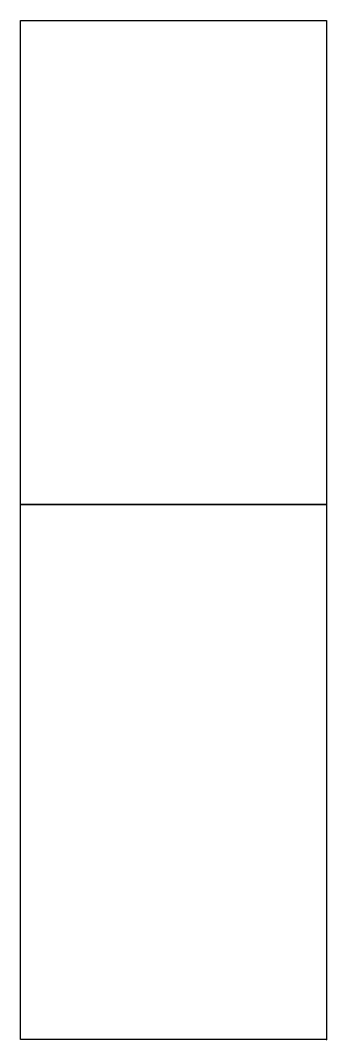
# Model space of a CAD drawing. Header units: millimetres. Extents: x 4.4 to 7.4, y -62.5 to -52.5.
import ezdxf

# ---------------------------------------------------------------- set-up
doc = ezdxf.new("R2010")
doc.units = ezdxf.units.MM
doc.layers.get('0').update_dxf_attribs({"linetype": 'CONTINUOUS'})

msp = doc.modelspace()

# ---------------------------------------------------------------- linework, layer by layer
for points in [[(7.425, -57.25), (4.425, -57.25), (4.425, -52.5), (7.425, -52.5)], [(7.425, -62.5), (4.425, -62.5), (4.425, -57.25), (7.425, -57.25)]]:
    msp.add_lwpolyline(points, close=True)
msp.add_point((7.425, -62.5))

doc.saveas('drawing.dxf')
